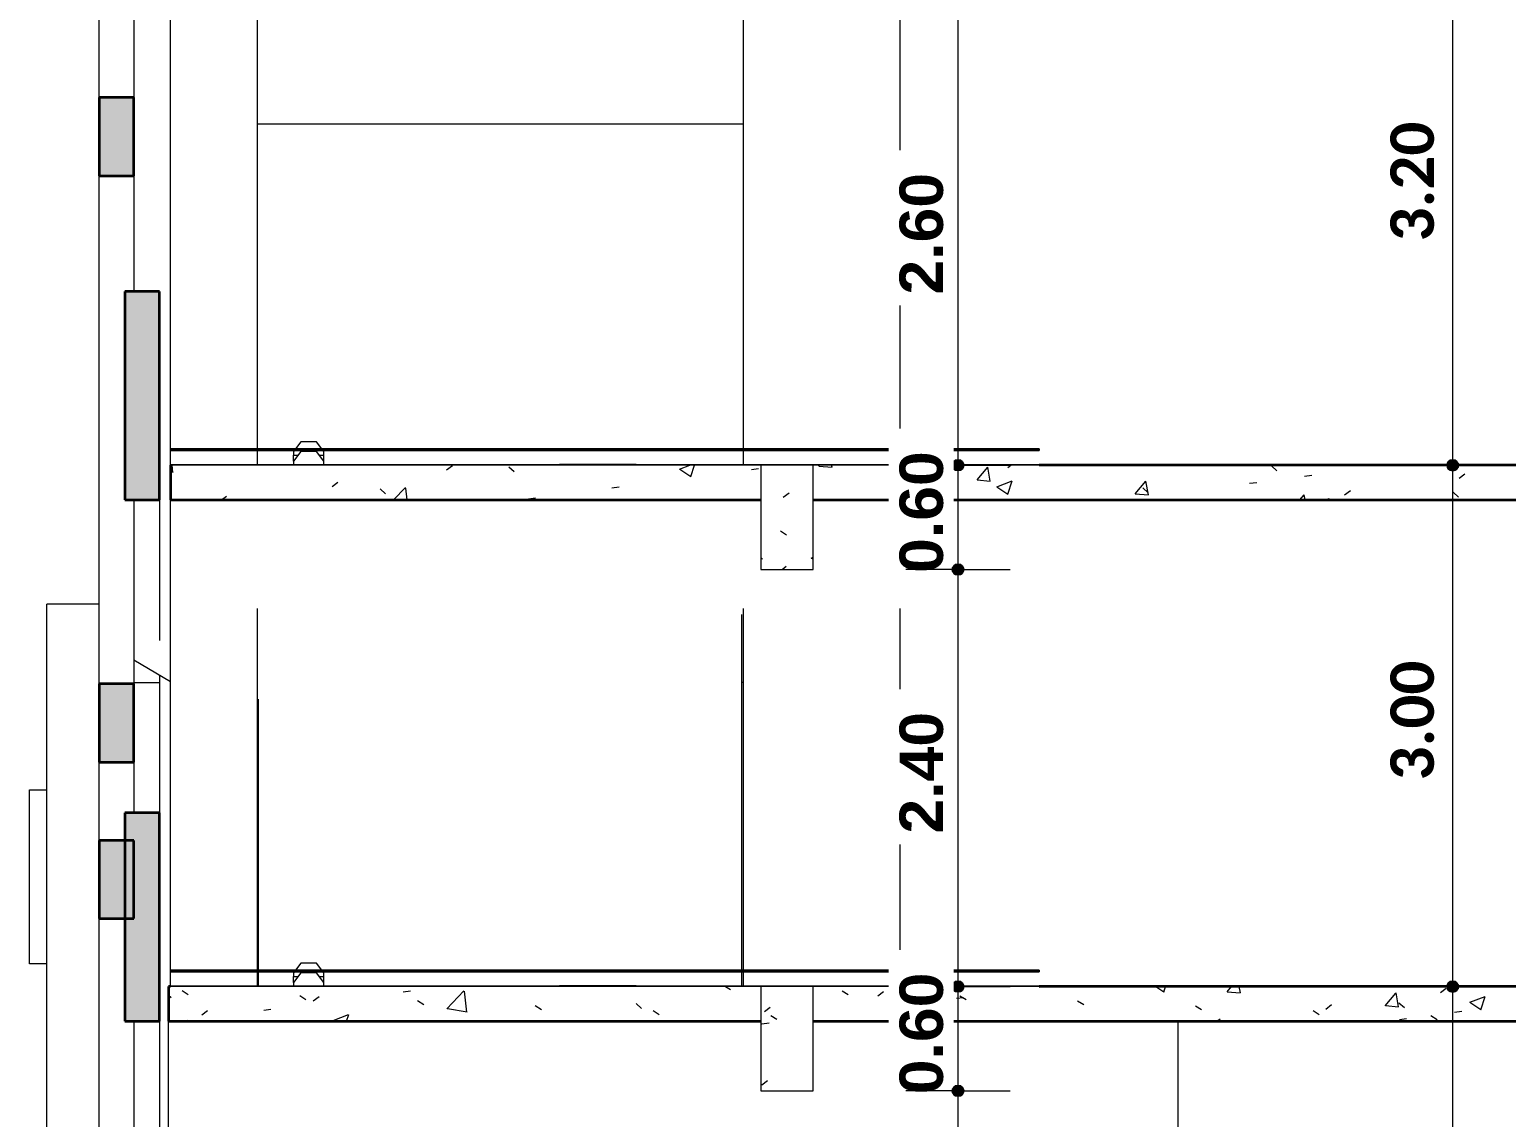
# Model space of a CAD drawing. Header units: metres. Extents: x -144 to 1000, y -717 to 29.
# Drawn here: x 218 to 226.5, y -653.02 to -646.76 of the extents above; entities that cross this region are included whole.
import ezdxf

# ---------------------------------------------------------------- set-up
doc = ezdxf.new("R2010")
doc.units = ezdxf.units.M
doc.layers.get('0').update_dxf_attribs({"color": 1})
for name, color, linetype, lineweight in [('A-ANNO-DIMS', 1, 'Continuous', 9), ('A-DETL-GENF', 1, 'Continuous', 9), ('A-DETL-THIN', 1, 'Continuous', 9), ('A-FLOR', 2, 'Continuous', 9), ('A-FLOR-PATT', 8, 'Continuous', 50), ('A-GENM', 1, 'Continuous', 9), ('A-WALL', 4, 'Continuous', 9), ('C-PRKG', 2, 'Continuous', 9), ('S-COLS', 7, 'Continuous', 9)]:
    doc.layers.add(name, color=color, linetype=linetype, lineweight=lineweight)
doc.layers.add('A-WALL-PATT', color=7, linetype='Continuous', lineweight=35, true_color=0x9c9c9c)
doc.styles.add('Arial Black_B', font='ariblk.ttf', dxfattribs={"width": 0.9, "height": 0.1875})
doc.styles.add('Calibri_B', font='calibrib.ttf', dxfattribs={"height": 0.165})

# ---------------------------------------------------------------- blocks, each defined once
blk = doc.blocks.new('ololo')
at = {"layer": 'A-ANNO-DIMS', "lineweight": 25, "true_color": 0x008000}
h = blk.add_hatch(color=96, dxfattribs=at)
edge = h.paths.add_edge_path()
edge.add_arc((223.3459, -649.2686), 0.0312, 0, 360)
h = blk.add_hatch(color=96, dxfattribs=at)
edge = h.paths.add_edge_path()
edge.add_arc((223.3459, -649.2686), 0.0312, 0, 360)
at = {"layer": 'A-ANNO-DIMS', "lineweight": 25}
h = blk.add_hatch(color=256, dxfattribs=at)
edge = h.paths.add_edge_path()
edge.add_arc((226.1945, -649.2686), 0.0313, 0, 360)
h = blk.add_hatch(color=256, dxfattribs=at)
edge = h.paths.add_edge_path()
edge.add_arc((226.1945, -649.2686), 0.0313, 0, 360)
at = {"layer": 'A-ANNO-DIMS', "lineweight": 25, "true_color": 0x008000}
h = blk.add_hatch(color=96, dxfattribs=at)
edge = h.paths.add_edge_path()
edge.add_arc((223.3459, -649.8686), 0.0312, 0, 360)
h = blk.add_hatch(color=96, dxfattribs=at)
edge = h.paths.add_edge_path()
edge.add_arc((223.3459, -652.2686), 0.0312, 0, 360)
h = blk.add_hatch(color=96, dxfattribs=at)
edge = h.paths.add_edge_path()
edge.add_arc((223.3459, -652.2686), 0.0312, 0, 360)
at = {"layer": 'A-ANNO-DIMS', "lineweight": 25}
h = blk.add_hatch(color=256, dxfattribs=at)
edge = h.paths.add_edge_path()
edge.add_arc((226.1945, -652.2686), 0.0313, 0, 360)
h = blk.add_hatch(color=256, dxfattribs=at)
edge = h.paths.add_edge_path()
edge.add_arc((226.1945, -652.2686), 0.0313, 0, 360)
at = {"layer": 'A-ANNO-DIMS', "lineweight": 25, "true_color": 0x008000}
h = blk.add_hatch(color=96, dxfattribs=at)
edge = h.paths.add_edge_path()
edge.add_arc((223.3459, -652.8686), 0.0312, 0, 360)
at = {"layer": 'A-WALL-PATT', "lineweight": 5, "true_color": 0x747474}
h = blk.add_hatch(color=8, dxfattribs=at)
h.paths.add_polyline_path([(218.4015, -653.5187), (218.6015, -653.5186), (218.6015, -653.3154), (218.4015, -653.3154)])
h.paths.add_polyline_path([(218.5502, -651.8774), (218.5502, -651.4274), (218.4015, -651.4274), (218.4015, -651.8774)])
h.paths.add_polyline_path([(218.6015, -650.9774), (218.6015, -650.5274), (218.4015, -650.5274), (218.4015, -650.9774), (218.5502, -650.9774)])
h.paths.add_polyline_path([(218.6015, -647.6024), (218.6015, -647.1524), (218.4015, -647.1524), (218.4015, -647.6024)])
h.paths.add_polyline_path([(218.6015, -645.3377), (218.6015, -645.2654), (218.4015, -645.2654), (218.4015, -645.3377)])
h = blk.add_hatch(color=8, dxfattribs=at)
h.paths.add_polyline_path([(218.7502, -652.4686), (218.7502, -651.2686), (218.5502, -651.2686), (218.5502, -652.4686), (218.6015, -652.4686)])
h.paths.add_polyline_path([(218.5502, -649.4686), (218.7502, -649.4686), (218.7502, -648.2686), (218.5502, -648.2686), (218.5502, -649.2686)])
at = {"layer": 'A-ANNO-DIMS'}
for p, q in [((226.1945, -649.2686), (226.1945, -646.0654)), ((226.1945, -649.2686), (225.8945, -649.2686)), ((226.1945, -649.2686), (225.8945, -649.2686)), ((226.1945, -652.2686), (226.1945, -649.2686)), ((226.1945, -649.2686), (226.4945, -649.2686)), ((226.1945, -649.2686), (226.4945, -649.2686)), ((226.1945, -652.2686), (225.8945, -652.2686)), ((226.1945, -652.2686), (225.8945, -652.2686)), ((226.1945, -655.5894), (226.1945, -652.2686)), ((226.1945, -652.2686), (226.4945, -652.2686)), ((226.1945, -652.2686), (226.4945, -652.2686))]:
    blk.add_line(p, q, dxfattribs=at)
at = {"layer": 'A-ANNO-DIMS', "color": 96, "true_color": 0x008000}
for p, q in [((223.3459, -646.6654), (223.3459, -649.2686)), ((223.3459, -649.2686), (223.0459, -649.2686)), ((223.3459, -649.2686), (223.0459, -649.2686)), ((223.3459, -649.2686), (223.6459, -649.2686)), ((223.3459, -649.2686), (223.3459, -649.8686)), ((223.3459, -649.2686), (223.6459, -649.2686)), ((223.3459, -649.8686), (223.0459, -649.8686)), ((223.3459, -649.8686), (223.6459, -649.8686)), ((223.3459, -652.2686), (223.0459, -652.2686)), ((223.3459, -652.2686), (223.0459, -652.2686)), ((223.3459, -652.2686), (223.6459, -652.2686)), ((223.3459, -652.2686), (223.3459, -652.8686)), ((223.3459, -652.2686), (223.6459, -652.2686)), ((223.3459, -652.8686), (223.0459, -652.8686)), ((223.3459, -652.8686), (223.6459, -652.8686))]:
    blk.add_line(p, q, dxfattribs=at)
at = {"layer": 'A-ANNO-DIMS', "color": 96, "lineweight": 25, "true_color": 0x008000}
for centre in [(223.3459, -649.2686), (223.3459, -649.2686), (223.3459, -649.8686), (223.3459, -652.2686), (223.3459, -652.2686), (223.3459, -652.8686)]:
    blk.add_circle(centre, 0.0312, dxfattribs=at)
at = {"layer": 'A-ANNO-DIMS', "lineweight": 25}
for centre in [(226.1945, -649.2686), (226.1945, -649.2686), (226.1945, -652.2686), (226.1945, -652.2686)]:
    blk.add_circle(centre, 0.0313, dxfattribs=at)
at = {"layer": 'A-DETL-GENF'}
for p, q in [((222.3402, -649.4526), (222.3735, -649.4271)), ((222.3239, -649.6467), (222.3593, -649.6692)), ((222.2104, -649.8002), (222.2199, -649.809)), ((222.5015, -649.8026), (222.5126, -649.7984)), ((222.5027, -649.8021), (222.5126, -649.8088)), ((222.3337, -649.8686), (222.358, -649.8499)), ((222.2321, -652.412), (222.2654, -652.3865)), ((222.269, -652.4345), (222.3043, -652.457)), ((222.2172, -652.4836), (222.2587, -652.4782)), ((222.2167, -652.8348), (222.25, -652.8093))]:
    blk.add_line(p, q, dxfattribs=at)
at = {"layer": 'A-DETL-THIN'}
for p, q in [((222.5126, -649.2686), (222.2104, -649.2686)), ((222.2104, -649.2686), (222.2104, -649.8686)), ((222.5126, -649.8686), (222.5126, -649.2686)), ((222.2104, -649.8686), (222.5126, -649.8686)), ((222.5126, -652.2686), (222.2104, -652.2686)), ((222.2104, -652.2686), (222.2104, -652.8686)), ((222.5126, -652.8686), (222.5126, -652.2686)), ((222.2104, -652.8686), (222.5126, -652.8686))]:
    blk.add_line(p, q, dxfattribs=at)
at = {"layer": 'A-FLOR', "lineweight": 35}
for p, q in [((218.8126, -649.2686), (218.8126, -649.4686)), ((229.8104, -649.2686), (223.8126, -649.2686)), ((218.8126, -649.4686), (222.2104, -649.4686)), ((222.5126, -649.4686), (229.8104, -649.4686)), ((218.8126, -652.2686), (218.8015, -652.2686)), ((218.8015, -652.2686), (218.8015, -652.4686)), ((229.8104, -652.2686), (223.8126, -652.2686)), ((218.8015, -652.4686), (222.2104, -652.4686)), ((222.5126, -652.4686), (229.8104, -652.4686))]:
    blk.add_line(p, q, dxfattribs=at)
at = {"layer": 'A-FLOR'}
for p, q in [((218.8126, -650.0926), (218.8126, -649.4686)), ((218.6015, -650.3877), (218.8126, -650.5134)), ((219.3116, -650.8106), (219.3176, -650.8142)), ((218.8015, -653.119), (218.8015, -652.4686))]:
    blk.add_line(p, q, dxfattribs=at)
at = {"layer": 'A-FLOR-PATT', "color": 8, "lineweight": 5, "true_color": 0x828282}
for p, q in [((218.8265, -649.3102), (218.8216, -649.2686)), ((220.4025, -649.2958), (220.4357, -649.2703)), ((220.7599, -649.2769), (220.7908, -649.3053)), ((221.7435, -649.2913), (221.8026, -649.2686)), ((221.7446, -649.2908), (221.8078, -649.3334)), ((221.8077, -649.3337), (221.8295, -649.2686)), ((222.1567, -649.2932), (222.1983, -649.2877)), ((222.5451, -649.2732), (222.549, -649.2686)), ((222.5451, -649.2731), (222.621, -649.2798)), ((222.6211, -649.28), (222.619, -649.2686)), ((223.4561, -649.3528), (223.5173, -649.2799)), ((223.5321, -649.3597), (223.5174, -649.2801)), ((223.634, -649.2817), (223.6511, -649.2686)), ((225.1516, -649.2721), (225.1825, -649.3005)), ((218.8126, -649.3068), (218.8286, -649.3093)), ((219.7431, -649.3908), (219.7763, -649.3653)), ((222.9925, -649.363), (223.0257, -649.3375)), ((223.456, -649.3528), (223.532, -649.3595)), ((223.5689, -649.3929), (223.6578, -649.3588)), ((223.6328, -649.4354), (223.6586, -649.3587)), ((224.367, -649.4325), (224.4282, -649.3596)), ((224.443, -649.4394), (224.4283, -649.3598)), ((225.0244, -649.3726), (225.0659, -649.3671)), ((225.3418, -649.3308), (225.3833, -649.3253)), ((226.2312, -649.3434), (226.2645, -649.3179)), ((219.1062, -649.4686), (219.1348, -649.4466)), ((220.0192, -649.4041), (220.0501, -649.4324)), ((220.0963, -649.4686), (220.165, -649.397)), ((220.1758, -649.4686), (220.1678, -649.3998)), ((220.8729, -649.4622), (220.9145, -649.4567)), ((221.3539, -649.3989), (221.3954, -649.3934)), ((223.5698, -649.3925), (223.633, -649.4351)), ((224.367, -649.4325), (224.4429, -649.4392)), ((224.411, -649.3993), (224.4419, -649.4276)), ((225.3145, -649.4686), (225.3391, -649.4393)), ((225.3446, -649.4686), (225.3392, -649.4395)), ((225.4618, -649.4686), (225.4832, -649.4604)), ((225.481, -649.4686), (225.4837, -649.4604)), ((225.5717, -649.4386), (225.605, -649.4131)), ((226.1966, -649.4239), (226.2275, -649.4522)), ((222.0085, -652.2686), (222.0365, -652.2864)), ((223.8182, -652.2729), (223.8507, -652.2686)), ((224.485, -652.2686), (224.5311, -652.2997)), ((224.5309, -652.3), (224.5414, -652.2686)), ((224.8951, -652.299), (224.9206, -652.2686)), ((224.9716, -652.3053), (224.9648, -652.2686)), ((218.8015, -652.3173), (218.8173, -652.3317)), ((218.8792, -652.2913), (218.9145, -652.3138)), ((219.5571, -652.32), (219.5925, -652.3425)), ((219.635, -652.3503), (219.6682, -652.3248)), ((220.1522, -652.2986), (220.1937, -652.2931)), ((220.2351, -652.3486), (220.2704, -652.3711)), ((220.403, -652.3959), (220.5019, -652.2928)), ((220.5187, -652.4157), (220.5047, -652.2951)), ((222.6791, -652.2926), (222.7145, -652.3151)), ((222.8844, -652.3225), (222.9176, -652.297)), ((223.3372, -652.3362), (223.3787, -652.3307)), ((223.3571, -652.3212), (223.3924, -652.3437)), ((224.035, -652.3498), (224.0704, -652.3724)), ((224.8956, -652.2984), (224.9715, -652.305)), ((225.8061, -652.3786), (225.8673, -652.3057)), ((225.8825, -652.385), (225.8678, -652.3054)), ((226.1231, -652.3029), (226.1564, -652.2773)), ((226.2919, -652.3592), (226.3808, -652.3251)), ((226.2931, -652.3588), (226.3562, -652.4014)), ((226.3561, -652.4017), (226.3818, -652.325)), ((218.9935, -652.4316), (219.0267, -652.4061)), ((219.3493, -652.4043), (219.3909, -652.3988)), ((219.7484, -652.4641), (219.8373, -652.4299)), ((219.8261, -652.4686), (219.8393, -652.4294)), ((220.407, -652.3956), (220.52, -652.4131)), ((220.913, -652.3772), (220.9484, -652.3998)), ((221.4936, -652.3667), (221.5245, -652.395)), ((221.591, -652.4059), (221.6263, -652.4284)), ((223.0198, -652.378), (223.0613, -652.3725)), ((224.713, -652.3785), (224.7483, -652.401)), ((225.391, -652.4071), (225.4263, -652.4296)), ((225.4636, -652.398), (225.4969, -652.3725)), ((225.8065, -652.3781), (225.8824, -652.3847)), ((225.8848, -652.3614), (225.9157, -652.3897)), ((226.0689, -652.4358), (226.1043, -652.4583)), ((226.2051, -652.4155), (226.2466, -652.4101)), ((218.8683, -652.4676), (218.9099, -652.4621)), ((219.7505, -652.4632), (219.7584, -652.4686)), ((222.9469, -652.4632), (222.9554, -652.4686)), ((224.8361, -652.4686), (224.8554, -652.4538)), ((225.8874, -652.4574), (225.9289, -652.4519))]:
    blk.add_line(p, q, dxfattribs=at)
at = {"layer": 'A-GENM'}
for p, q in [((218.0015, -652.1371), (218.0015, -651.1369)), ((218.0015, -651.1369), (218.1015, -651.1369)), ((218.1015, -652.1371), (218.0015, -652.1371))]:
    blk.add_line(p, q, dxfattribs=at)
at = {"layer": 'A-WALL'}
for p, q in [((218.6015, -645.3377), (218.6015, -647.1524)), ((218.4015, -647.1524), (218.4015, -645.6654)), ((222.1116, -647.3054), (219.3116, -647.3054)), ((218.4015, -650.5274), (218.4015, -647.6024)), ((218.6015, -647.6024), (218.6015, -648.2686)), ((218.6015, -649.4686), (218.6015, -650.5274)), ((218.7502, -649.4686), (218.7502, -650.2763)), ((218.1015, -653.3125), (218.1015, -650.0676)), ((218.4015, -650.0676), (218.1015, -650.0676)), ((222.1026, -652.1736), (222.1026, -650.1273)), ((218.7502, -650.4763), (218.7502, -651.2686)), ((218.6015, -650.5186), (218.7502, -650.5186)), ((222.1116, -650.5186), (222.1026, -650.5186)), ((219.3176, -650.6142), (219.3176, -652.1736)), ((218.4015, -651.4274), (218.4015, -650.9774)), ((218.6015, -650.9774), (218.6015, -651.2686)), ((218.4015, -653.3154), (218.4015, -651.8774)), ((219.3176, -652.1841), (219.3176, -652.2654)), ((222.1026, -652.2654), (222.1026, -652.1841)), ((218.6015, -652.4686), (218.6015, -653.3154)), ((218.7502, -652.4686), (218.7502, -656.3574)), ((224.6126, -652.4686), (224.6126, -655.7667))]:
    blk.add_line(p, q, dxfattribs=at)
at = {"layer": 'A-WALL', "lineweight": 35}
for p, q in [((218.6015, -647.1524), (218.4015, -647.1524)), ((218.4015, -647.1524), (218.4015, -647.6024)), ((218.6015, -647.6024), (218.6015, -647.1524)), ((218.4015, -647.6024), (218.6015, -647.6024)), ((218.7502, -648.2686), (218.5502, -648.2686)), ((218.5502, -648.2686), (218.5502, -649.4686)), ((218.7502, -649.4686), (218.7502, -648.2686)), ((218.5502, -649.4686), (218.7502, -649.4686)), ((218.6015, -650.5274), (218.4015, -650.5274)), ((218.4015, -650.5274), (218.4015, -650.9774)), ((218.6015, -650.9774), (218.6015, -650.5274)), ((218.4015, -650.9774), (218.6015, -650.9774)), ((218.7502, -651.2686), (218.5502, -651.2686)), ((218.5502, -651.2686), (218.5502, -652.4686)), ((218.7502, -652.4686), (218.7502, -651.2686)), ((218.6015, -651.4274), (218.4015, -651.4274)), ((218.4015, -651.4274), (218.4015, -651.8774)), ((218.6015, -651.8774), (218.6015, -651.4274)), ((218.4015, -651.8774), (218.6015, -651.8774)), ((218.5502, -652.4686), (218.7502, -652.4686))]:
    blk.add_line(p, q, dxfattribs=at)
at = {"layer": 'C-PRKG'}
for p, q in [((218.8126, -649.1767), (218.8126, -649.1736)), ((223.8126, -649.1736), (218.8126, -649.1736)), ((218.8126, -649.1841), (218.8126, -649.1767)), ((223.8126, -649.1767), (218.8126, -649.1767)), ((218.8126, -649.1841), (223.8126, -649.1841)), ((219.5254, -649.1841), (219.5208, -649.1901)), ((219.5635, -649.1888), (219.5208, -649.2454)), ((219.5208, -649.1901), (219.5208, -649.21)), ((219.5208, -649.21), (219.5475, -649.21)), ((219.5208, -649.2454), (219.5208, -649.21)), ((219.5635, -649.1337), (219.5333, -649.1736)), ((219.6535, -649.1337), (219.5635, -649.1337)), ((219.6535, -649.1888), (219.5635, -649.1888)), ((219.6837, -649.1736), (219.6535, -649.1337)), ((219.6962, -649.2454), (219.6535, -649.1888)), ((219.6695, -649.21), (219.6962, -649.21)), ((219.6962, -649.1901), (219.6916, -649.1841)), ((219.6962, -649.21), (219.6962, -649.1901)), ((219.6962, -649.2454), (219.6962, -649.21)), ((223.8126, -649.1736), (223.8126, -649.1767)), ((223.8126, -649.1767), (223.8126, -649.1841)), ((218.8126, -649.2686), (218.8126, -649.2654)), ((223.8126, -649.2654), (218.8126, -649.2654)), ((222.2104, -649.2686), (218.8126, -649.2686)), ((219.5208, -649.2454), (219.5208, -649.2654)), ((219.6962, -649.2654), (219.6962, -649.2454)), ((221.0529, -649.2636), (221.0529, -649.2654)), ((221.2729, -649.2636), (221.0529, -649.2636)), ((221.4929, -649.2636), (221.2729, -649.2636)), ((221.4929, -649.2654), (221.4929, -649.2636)), ((223.8126, -649.2686), (222.5126, -649.2686)), ((223.8126, -649.2654), (223.8126, -649.2686)), ((218.8126, -652.1767), (218.8126, -652.1736)), ((223.8126, -652.1736), (218.8126, -652.1736)), ((218.8126, -652.1841), (218.8126, -652.1767)), ((223.8126, -652.1767), (218.8126, -652.1767)), ((218.8126, -652.1841), (223.8126, -652.1841)), ((219.5254, -652.1841), (219.5208, -652.1901)), ((219.5635, -652.1888), (219.5208, -652.2454)), ((219.5208, -652.1901), (219.5208, -652.21)), ((219.5635, -652.1337), (219.5333, -652.1736)), ((219.6535, -652.1337), (219.5635, -652.1337)), ((219.6535, -652.1888), (219.5635, -652.1888)), ((219.6837, -652.1736), (219.6535, -652.1337)), ((219.6962, -652.2454), (219.6535, -652.1888)), ((219.6962, -652.1901), (219.6916, -652.1841)), ((219.6962, -652.21), (219.6962, -652.1901)), ((223.8126, -652.1736), (223.8126, -652.1767)), ((223.8126, -652.1767), (223.8126, -652.1841)), ((218.8126, -652.2686), (218.8126, -652.2654)), ((223.8126, -652.2654), (218.8126, -652.2654)), ((222.2104, -652.2686), (218.8126, -652.2686)), ((219.5208, -652.21), (219.5475, -652.21)), ((219.5208, -652.2454), (219.5208, -652.21)), ((219.5208, -652.2454), (219.5208, -652.2654)), ((219.6695, -652.21), (219.6962, -652.21)), ((219.6962, -652.2454), (219.6962, -652.21)), ((219.6962, -652.2654), (219.6962, -652.2454)), ((221.0529, -652.2636), (221.0529, -652.2654)), ((221.2729, -652.2636), (221.0529, -652.2636)), ((221.4929, -652.2636), (221.2729, -652.2636)), ((221.4929, -652.2654), (221.4929, -652.2636)), ((223.8126, -652.2686), (222.5126, -652.2686)), ((223.8126, -652.2654), (223.8126, -652.2686))]:
    blk.add_line(p, q, dxfattribs=at)
at = {"layer": 'C-PRKG', "lineweight": 15}
for p, q in [((218.8126, -649.1806), (223.8126, -649.1806)), ((218.8126, -649.2654), (218.8126, -649.1806)), ((218.8126, -652.1806), (223.8126, -652.1806)), ((218.8126, -652.2654), (218.8126, -652.1806))]:
    blk.add_line(p, q, dxfattribs=at)
at = {"layer": 'S-COLS'}
for p, q in [((218.8126, -649.1736), (218.8126, -646.3154)), ((219.3116, -646.2654), (219.3116, -649.1736)), ((222.1116, -649.1736), (222.1116, -646.2654)), ((223.0116, -646.2654), (223.0116, -649.1736)), ((218.8126, -649.2654), (218.8126, -649.1841)), ((219.3116, -649.1841), (219.3116, -649.2654)), ((222.1116, -649.2654), (222.1116, -649.1841)), ((223.0116, -649.1841), (223.0116, -649.2654)), ((218.8126, -652.1736), (218.8126, -650.0926)), ((219.3116, -650.0926), (219.3116, -652.1736)), ((222.1116, -652.1736), (222.1116, -650.0926)), ((223.0116, -650.0926), (223.0116, -652.1736)), ((218.8126, -652.2654), (218.8126, -652.1841)), ((219.3116, -652.1841), (219.3116, -652.2654)), ((222.1116, -652.2654), (222.1116, -652.1841)), ((223.0116, -652.1841), (223.0116, -652.2654))]:
    blk.add_line(p, q, dxfattribs=at)
at = {"layer": 'A-ANNO-DIMS', "char_height": 0.25, "width": 0.752731, "attachment_point": 1, "rotation": 90, "line_spacing_factor": 1.158048, "style": 'Calibri_B'}
for s, insert in [('3.20', (225.8355, -647.9806)), ('3.00', (225.8355, -651.0822))]:
    blk.add_mtext(s, dxfattribs=dict(at, insert=insert))
at = {"layer": 'A-ANNO-DIMS', "color": 96, "true_color": 0x008000, "char_height": 0.25, "width": 0.767402, "attachment_point": 1, "rotation": 90, "line_spacing_factor": 1.180619, "style": 'Arial Black_B', "bg_fill": 3, "box_fill_scale": 1.25, "bg_fill_color": 256, "bg_fill_true_color": 13158600, "bg_fill_transparency": 0}
for s, insert in [('2.60', (223.0096, -648.2867)), ('0.60', (223.0096, -649.8883))]:
    blk.add_mtext(s, dxfattribs=dict(at, insert=insert))
at = {"layer": 'A-ANNO-DIMS', "lineweight": 25, "true_color": 0x008000}
h = blk.add_hatch(color=96, dxfattribs=at)
edge = h.paths.add_edge_path()
edge.add_arc((223.3459, -649.8686), 0.0312, 0, 360)
at = {"layer": 'A-ANNO-DIMS', "color": 96, "true_color": 0x008000}
for q in [(223.0459, -649.8686), (223.3459, -652.2686), (223.6459, -649.8686)]:
    blk.add_line((223.3459, -649.8686), q, dxfattribs=at)
at = {"layer": 'A-ANNO-DIMS', "color": 96, "lineweight": 25, "true_color": 0x008000}
blk.add_circle((223.3459, -649.8686), 0.0312, dxfattribs=at)
at = {"layer": 'A-ANNO-DIMS', "color": 96, "true_color": 0x008000, "char_height": 0.25, "width": 0.767402, "attachment_point": 1, "rotation": 90, "line_spacing_factor": 1.180619, "style": 'Arial Black_B', "bg_fill": 3, "box_fill_scale": 1.25, "bg_fill_color": 256, "bg_fill_true_color": 13158600, "bg_fill_transparency": 0}
for s, insert in [('2.40', (223.0096, -651.3883)), ('0.60', (223.0096, -652.8883))]:
    blk.add_mtext(s, dxfattribs=dict(at, insert=insert))
at = {"layer": 'A-ANNO-DIMS', "lineweight": 25, "true_color": 0x008000}
h = blk.add_hatch(color=96, dxfattribs=at)
edge = h.paths.add_edge_path()
edge.add_arc((223.3459, -652.8686), 0.0312, 0, 360)
at = {"layer": 'A-ANNO-DIMS', "color": 96, "true_color": 0x008000}
for q in [(223.0459, -652.8686), (223.3459, -656.0069), (223.6459, -652.8686)]:
    blk.add_line((223.3459, -652.8686), q, dxfattribs=at)
at = {"layer": 'A-ANNO-DIMS', "color": 96, "lineweight": 25, "true_color": 0x008000}
blk.add_circle((223.3459, -652.8686), 0.0312, dxfattribs=at)

msp = doc.modelspace()

# ---------------------------------------------------------------- block references
at = {"color": 3}
msp.add_blockref('ololo', (0, 0), dxfattribs=at)

doc.saveas('drawing.dxf')
